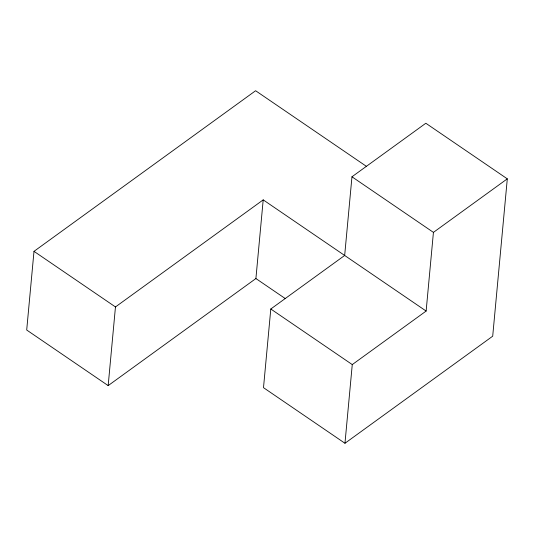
<?xml version="1.0" encoding="UTF-8"?>
<svg xmlns="http://www.w3.org/2000/svg" width="534" height="534" viewBox="0 0 534 534"><rect width="100%" height="100%" fill="white"/><g stroke="black" fill="none" stroke-linecap="round" stroke-linejoin="round"><path stroke-width="0.8" d="M366.291 166.268L255.606 90.733L33.996 251.347L26.7 330.019L108.168 385.615L255.906 278.541L263.202 199.87L426.132 311.055L352.266 364.589L344.964 443.267L263.502 387.671L270.798 308.999L344.67 255.459L351.966 176.787L425.832 123.247L507.3 178.843L492.702 336.193L344.964 443.267M108.168 385.615L115.464 306.943L263.202 199.87M426.132 311.055L433.428 232.377L507.3 178.843M351.966 176.787L433.428 232.377M255.906 278.541L285.343 298.626M270.798 308.999L352.266 364.589M33.996 251.347L115.464 306.943"/></g></svg>
